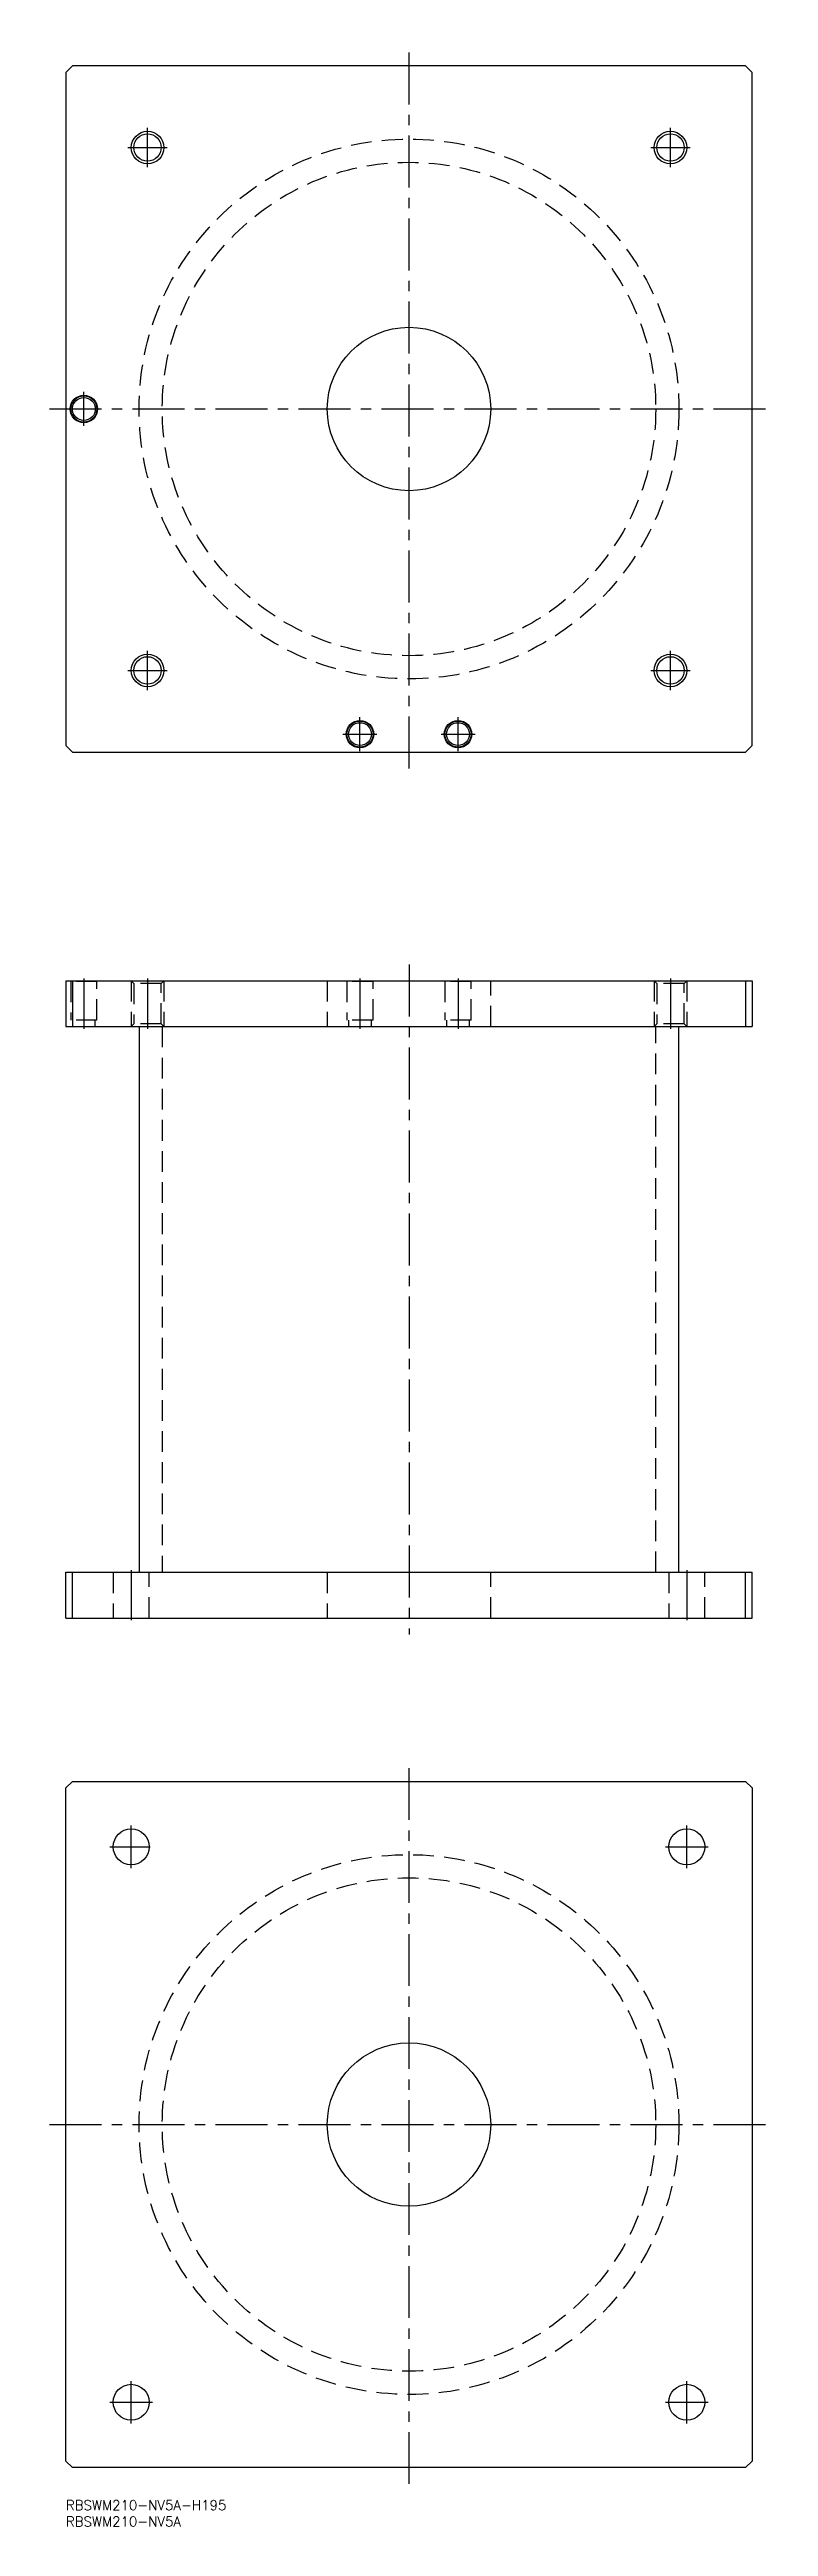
# Model space of a CAD drawing. Extents: x -5 to 215, y -8 to 750.
import ezdxf

# ---------------------------------------------------------------- set-up
doc = ezdxf.new("R2010")
doc.units = 0
doc.header["$LTSCALE"] = 0.5
doc.linetypes.add('CENTER', pattern=[50.8, 31.75, -6.35, 6.35, -6.35])
doc.linetypes.add('DASHED', pattern=[19.05, 12.7, -6.35])
for name, color, linetype in [('MSM_CENTER', 1, 'CENTER'), ('MSM_CONTINUOUS', 7, 'CONTINUOUS'), ('MSM_DASHED', 4, 'DASHED'), ('MSM_NARROW', 5, 'CONTINUOUS'), ('MSM_PART_NUMBER', 7, 'CONTINUOUS')]:
    doc.layers.add(name, color=color, linetype=linetype)
doc.styles.get("Standard").update_dxf_attribs({"font": 'txt.shx', "height": 3, "bigfont": 'bigfont.shx'})

msp = doc.modelspace()

# ---------------------------------------------------------------- linework, layer by layer
at = {"layer": 'MSM_CENTER'}
for p, q in [((105, 530), (105, 750)), ((25, 714), (25, 726)), ((185, 714), (185, 726)), ((19, 720), (31, 720)), ((179, 720), (191, 720)), ((5.5, 634.8), (5.5, 645.2)), ((-5, 640), (215, 640)), ((25, 554), (25, 566)), ((185, 554), (185, 566)), ((19, 560), (31, 560)), ((179, 560), (191, 560)), ((84.8, 540.5), (95.2, 540.5)), ((90, 535.3), (90, 545.7)), ((114.8, 540.5), (125.2, 540.5)), ((120, 535.3), (120, 545.7)), ((105, 470), (105, 265)), ((5.5, 465.7), (5.5, 450.3)), ((25, 465.7), (25, 450.3)), ((90, 465.7), (90, 450.3)), ((120, 465.7), (120, 450.3)), ((185, 465.7), (185, 450.3)), ((20, 284.7), (20, 269.3)), ((190, 284.7), (190, 269.3)), ((105, 5), (105, 225)), ((20, 193.5), (20, 206.5)), ((190, 193.5), (190, 206.5)), ((13.5, 200), (25.775, 200)), ((183.5, 200), (196.5, 200)), ((-5, 115), (215, 115)), ((20, 23.5), (20, 36.5)), ((190, 23.5), (190, 36.5)), ((13.5, 30), (26.5, 30)), ((183.5, 30), (196.5, 30))]:
    msp.add_line(p, q, dxfattribs=at)
at = {"layer": 'MSM_CONTINUOUS'}
for p, q in [((2, 745), (0, 743)), ((0, 743), (0, 537)), ((208, 745), (2, 745)), ((210, 743), (208, 745)), ((210, 537), (210, 743)), ((0, 537), (2, 535)), ((2, 535), (208, 535)), ((208, 535), (210, 537)), ((0, 465), (210, 465)), ((0, 465), (0, 451)), ((2, 465), (2, 451)), ((208, 465), (208, 451)), ((210, 465), (210, 451)), ((0, 451), (210, 451)), ((22.4, 451), (22.4, 284)), ((187.6, 284), (187.6, 451)), ((0, 270), (0, 284)), ((0, 284), (210, 284)), ((2, 270), (2, 284)), ((208, 270), (208, 284)), ((210, 270), (210, 284)), ((0, 270), (210, 270)), ((0, 218), (2, 220)), ((2, 220), (208, 220)), ((208, 220), (210, 218)), ((0, 12), (0, 218)), ((210, 218), (210, 12)), ((2, 10), (0, 12)), ((208, 10), (2, 10)), ((210, 12), (208, 10))]:
    msp.add_line(p, q, dxfattribs=at)
for centre, radius in [((25, 720), 4.188), ((185, 720), 4.188), ((105, 640), 25), ((5.5, 640), 4.2), ((5.5, 640), 4), ((5.5, 640), 3.5), ((25, 560), 4.188), ((185, 560), 4.188), ((90, 540.5), 4.2), ((90, 540.5), 4), ((90, 540.5), 3.5), ((120, 540.5), 4.2), ((120, 540.5), 4), ((120, 540.5), 3.5), ((20, 200), 5.5), ((190, 200), 5.5), ((105, 115), 25), ((20, 30), 5.5), ((190, 30), 5.5)]:
    msp.add_circle(centre, radius, dxfattribs=at)
at = {"layer": 'MSM_DASHED'}
for p, q in [((1.3, 465), (1.5, 464.8)), ((1.5, 464.8), (1.5, 453)), ((9.5, 464.8), (1.5, 464.8)), ((9.5, 464.8), (9.7, 465)), ((9.5, 453), (9.5, 464.8)), ((20, 465), (20.812, 464.188)), ((20, 465), (20, 451)), ((20.812, 464.188), (20.812, 451.812)), ((29.188, 464.188), (20.812, 464.188)), ((29.188, 464.188), (30, 465)), ((29.188, 451.812), (29.188, 464.188)), ((30, 465), (30, 451)), ((80, 465), (80, 451)), ((85.8, 465), (86, 464.8)), ((86, 464.8), (86, 453)), ((94, 464.8), (86, 464.8)), ((94, 464.8), (94.2, 465)), ((94, 453), (94, 464.8)), ((115.8, 465), (116, 464.8)), ((116, 464.8), (116, 453)), ((124, 464.8), (116, 464.8)), ((124, 464.8), (124.2, 465)), ((124, 453), (124, 464.8)), ((130, 451), (130, 465)), ((180, 465), (180.812, 464.188)), ((180, 465), (180, 451)), ((180.812, 464.188), (180.812, 451.812)), ((189.188, 464.188), (180.812, 464.188)), ((189.188, 464.188), (190, 465)), ((189.188, 451.812), (189.188, 464.188)), ((190, 465), (190, 451)), ((9.5, 453), (1.5, 453)), ((9, 451), (9, 453)), ((20.812, 451.812), (20, 451)), ((29.188, 451.812), (20.812, 451.812)), ((30, 451), (29.188, 451.812)), ((29.5, 451), (29.5, 284)), ((94, 453), (86, 453)), ((86.5, 453), (86.5, 451)), ((93.5, 451), (93.5, 453)), ((124, 453), (116, 453)), ((116.5, 453), (116.5, 451)), ((123.5, 451), (123.5, 453)), ((180.812, 451.812), (180, 451)), ((180.5, 284), (180.5, 451)), ((189.188, 451.812), (180.812, 451.812)), ((190, 451), (189.188, 451.812)), ((14.5, 284), (14.5, 270)), ((25.5, 270), (25.5, 284)), ((80, 284), (80, 270)), ((130, 270), (130, 284)), ((184.5, 284), (184.5, 270)), ((195.5, 270), (195.5, 284))]:
    msp.add_line(p, q, dxfattribs=at)
for centre, radius in [((105, 640), 82.6), ((105, 640), 75.5), ((105, 115), 82.6), ((105, 115), 75.5)]:
    msp.add_circle(centre, radius, dxfattribs=at)
at = {"layer": 'MSM_NARROW'}
for centre in [(25, 720), (185, 720), (25, 560), (185, 560)]:
    msp.add_circle(centre, 5, dxfattribs=at)

# ---------------------------------------------------------------- texts
at = {"layer": 'MSM_PART_NUMBER'}
for s, p in [('RBSWM210-NV5A-H195', (0, -3)), ('RBSWM210-NV5A', (0, -8))]:
    msp.add_text(s, height=3, dxfattribs=at).set_placement(p)

doc.saveas('drawing.dxf')
